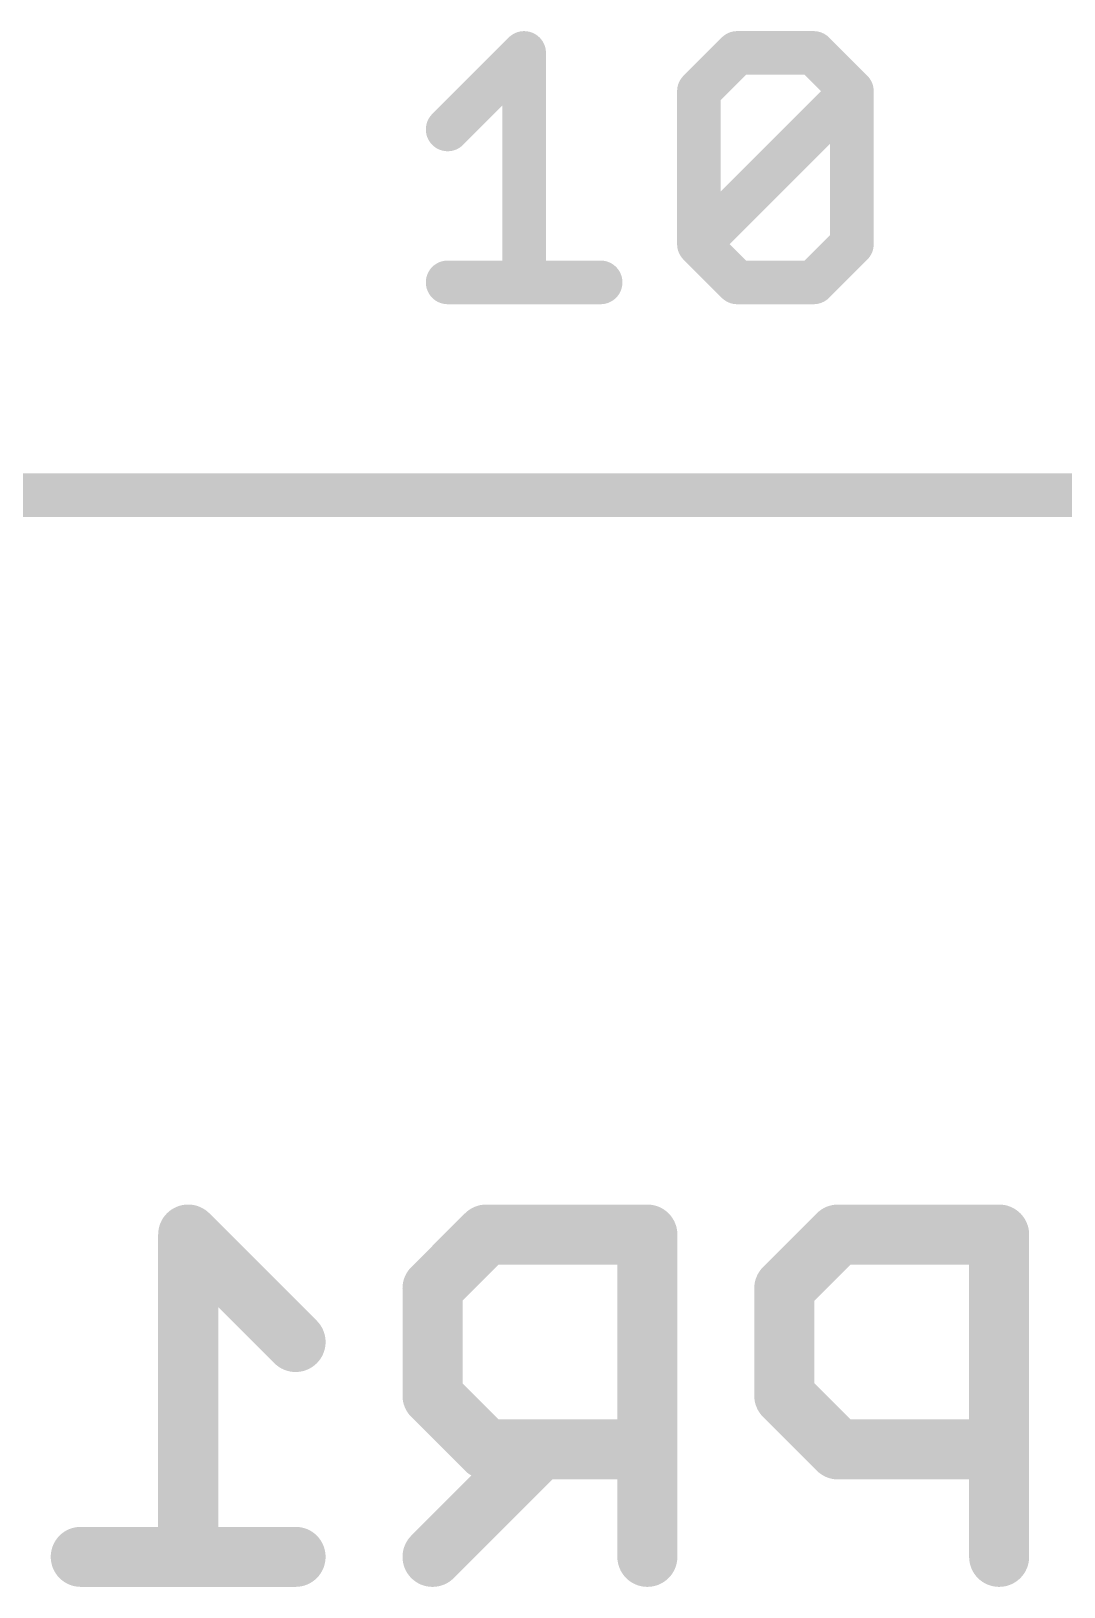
# Model space of a CAD drawing. Extents: x 0 to 48, y -23 to 79.
# Drawn here: x 36.52 to 41.32, y 36.83 to 44.07 of the extents above; entities that cross this region are included whole.
import ezdxf

# ---------------------------------------------------------------- set-up
doc = ezdxf.new("R2010")
doc.units = 0
for name, color, linetype in [('1', 12, 'CONTINUOUS'), ('21', 41, 'CONTINUOUS'), ('22', 40, 'CONTINUOUS')]:
    doc.layers.add(name, color=color, linetype=linetype)

msp = doc.modelspace()

# ---------------------------------------------------------------- linework, layer by layer
at = {"layer": '1', "const_width": 0.2032}
msp.add_lwpolyline([(43.924, 41.91), (34.816, 41.91)], dxfattribs=at)
at = {"layer": '21', "const_width": 0.2032}
for points in [[(38.4556, 43.6124), (38.8115, 43.9683)], [(38.8115, 43.9683), (38.8115, 42.9006)], [(39.625, 43.7904), (39.8029, 43.9683)], [(39.8029, 43.9683), (40.1589, 43.9683)], [(40.1589, 43.9683), (40.3368, 43.7904)], [(39.625, 43.0785), (39.625, 43.7904)], [(39.625, 43.0785), (40.3368, 43.7904)], [(40.3368, 43.7904), (40.3368, 43.0785)], [(39.8029, 42.9006), (39.625, 43.0785)], [(40.3368, 43.0785), (40.1589, 42.9006)], [(38.4556, 42.9006), (39.1674, 42.9006)], [(40.1589, 42.9006), (39.8029, 42.9006)]]:
    msp.add_lwpolyline(points, dxfattribs=at)
at = {"layer": '21', "const_width": 0.1016}
for points in [[(38.8623, 43.9683, 1), (38.7607, 43.9683)], [(38.8474, 43.9324, 1), (38.7756, 44.0042)], [(39.8029, 44.0191, 1), (39.8029, 43.9175)], [(39.8389, 43.9324, 1), (39.767, 44.0042)], [(40.1948, 44.0042, 1), (40.1229, 43.9324)], [(40.1589, 43.9175, 1), (40.1589, 44.0191)], [(39.6758, 43.7904, 1), (39.5742, 43.7904)], [(39.5891, 43.8263, 1), (39.6609, 43.7544)], [(40.3876, 43.7904, 1), (40.286, 43.7904)], [(40.3727, 43.7544, 1), (40.3009, 43.8263)], [(40.3009, 43.7544, 1), (40.3727, 43.8263)], [(38.4197, 43.6483, 1), (38.4915, 43.5765)], [(39.6609, 43.1145, 1), (39.5891, 43.0426)], [(39.5891, 43.1145, 1), (39.6609, 43.0426)], [(40.3727, 43.0426, 1), (40.3009, 43.1145)], [(39.5742, 43.0785, 1), (39.6758, 43.0785)], [(40.286, 43.0785, 1), (40.3876, 43.0785)], [(38.4556, 42.9514, 1), (38.4556, 42.8498)], [(38.7607, 42.9006, 1), (38.8623, 42.9006)], [(39.1674, 42.8498, 1), (39.1674, 42.9514)], [(39.8029, 42.9514, 1), (39.8029, 42.8498)], [(39.767, 42.8647, 1), (39.8389, 42.9365)], [(40.1229, 42.9365, 1), (40.1948, 42.8647)], [(40.1589, 42.8498, 1), (40.1589, 42.9514)]]:
    msp.add_lwpolyline(points, format="xyb", dxfattribs=at)
at = {"layer": '22', "const_width": 0.1397}
for points in [[(37.3177, 38.4696, 1), (37.178, 38.4696)], [(37.2973, 38.519, 1), (37.1985, 38.4202)], [(38.635, 38.5394, 1), (38.635, 38.3997)], [(38.6844, 38.4202, 1), (38.5857, 38.519)], [(39.4548, 38.4696, 1), (39.3151, 38.4696)], [(39.385, 38.3997, 1), (39.385, 38.5394)], [(40.2722, 38.5394, 1), (40.2722, 38.3997)], [(40.3216, 38.4202, 1), (40.2228, 38.519)], [(41.092, 38.4696, 1), (40.9523, 38.4696)], [(41.0221, 38.3997, 1), (41.0221, 38.5394)], [(38.4549, 38.2196, 1), (38.3152, 38.2196)], [(38.3357, 38.269, 1), (38.4345, 38.1702)], [(40.0921, 38.2196, 1), (39.9524, 38.2196)], [(39.9728, 38.269, 1), (40.0716, 38.1702)], [(37.6984, 37.9202, 1), (37.7972, 38.019)], [(38.4345, 37.769, 1), (38.3357, 37.6702)], [(40.0716, 37.769, 1), (39.9728, 37.6702)], [(38.3152, 37.7196, 1), (38.4549, 37.7196)], [(39.9524, 37.7196, 1), (40.0921, 37.7196)], [(38.635, 37.5395, 1), (38.635, 37.3998)], [(38.5857, 37.4203, 1), (38.6844, 37.5191)], [(38.9344, 37.4203, 1), (38.8356, 37.5191)], [(39.385, 37.3998, 1), (39.385, 37.5395)], [(40.2722, 37.5395, 1), (40.2722, 37.3998)], [(40.2228, 37.4203, 1), (40.3216, 37.5191)], [(41.0221, 37.3998, 1), (41.0221, 37.5395)], [(36.7479, 37.0396, 1), (36.7479, 36.8999)], [(37.7478, 36.8999, 1), (37.7478, 37.0396)], [(38.3357, 37.0191, 1), (38.4345, 36.9203)], [(37.178, 36.9697, 1), (37.3177, 36.9697)], [(39.3151, 36.9697, 1), (39.4548, 36.9697)], [(40.9523, 36.9697, 1), (41.092, 36.9697)]]:
    msp.add_lwpolyline(points, format="xyb", dxfattribs=at)
at = {"layer": '22', "const_width": 0.2794}
for points in [[(37.7478, 37.9696), (37.2479, 38.4696)], [(37.2479, 38.4696), (37.2479, 36.9697)], [(38.635, 38.4696), (38.3851, 38.2196)], [(39.385, 38.4696), (38.635, 38.4696)], [(39.385, 36.9697), (39.385, 38.4696)], [(40.2722, 38.4696), (40.0222, 38.2196)], [(41.0221, 38.4696), (40.2722, 38.4696)], [(41.0221, 36.9697), (41.0221, 38.4696)], [(38.3851, 38.2196), (38.3851, 37.7196)], [(40.0222, 38.2196), (40.0222, 37.7196)], [(38.3851, 37.7196), (38.635, 37.4697)], [(40.0222, 37.7196), (40.2722, 37.4697)], [(38.885, 37.4697), (38.3851, 36.9697)], [(38.635, 37.4697), (39.385, 37.4697)], [(40.2722, 37.4697), (41.0221, 37.4697)], [(37.7478, 36.9697), (36.7479, 36.9697)]]:
    msp.add_lwpolyline(points, dxfattribs=at)

doc.saveas('drawing.dxf')
